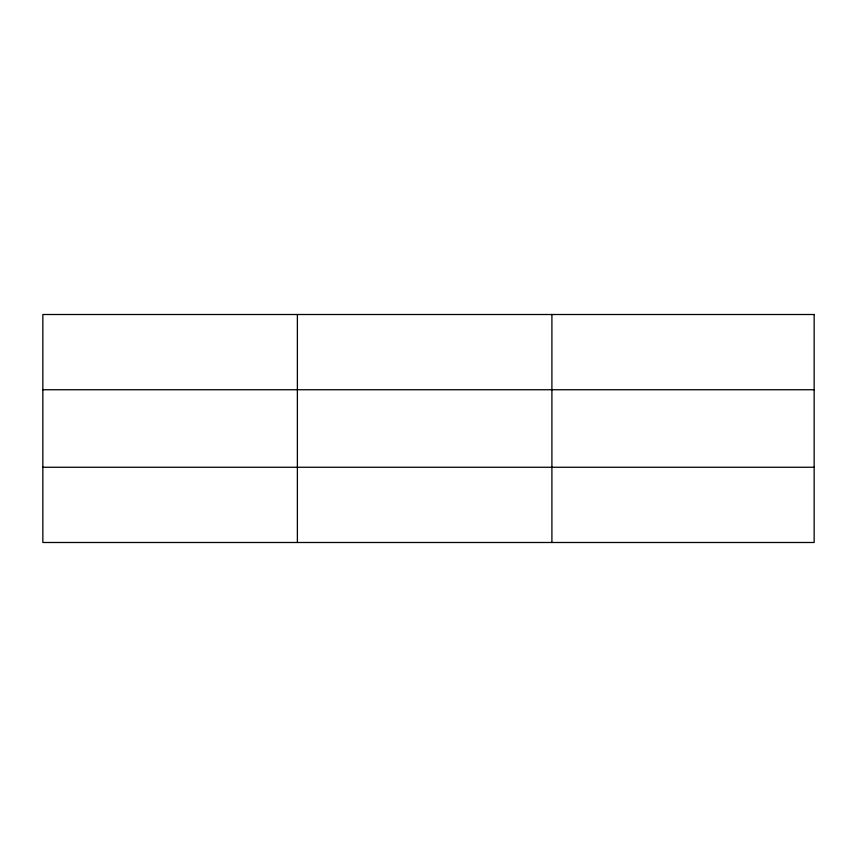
<?xml version="1.0" encoding="UTF-8"?>
<svg xmlns="http://www.w3.org/2000/svg" width="857" height="857" viewBox="0 0 857 857"><rect width="100%" height="100%" fill="white"/><g stroke="black" fill="none" stroke-linecap="round" stroke-linejoin="round"><path stroke-width="1.29" d="M297.379 314.508L297.379 542.492M551.908 314.508L551.908 542.492M42.85 389.742L814.15 389.742M42.85 467.258L814.15 467.258M814.15 314.508L814.15 542.492L42.85 542.492L42.85 314.508L814.15 314.508"/></g></svg>
